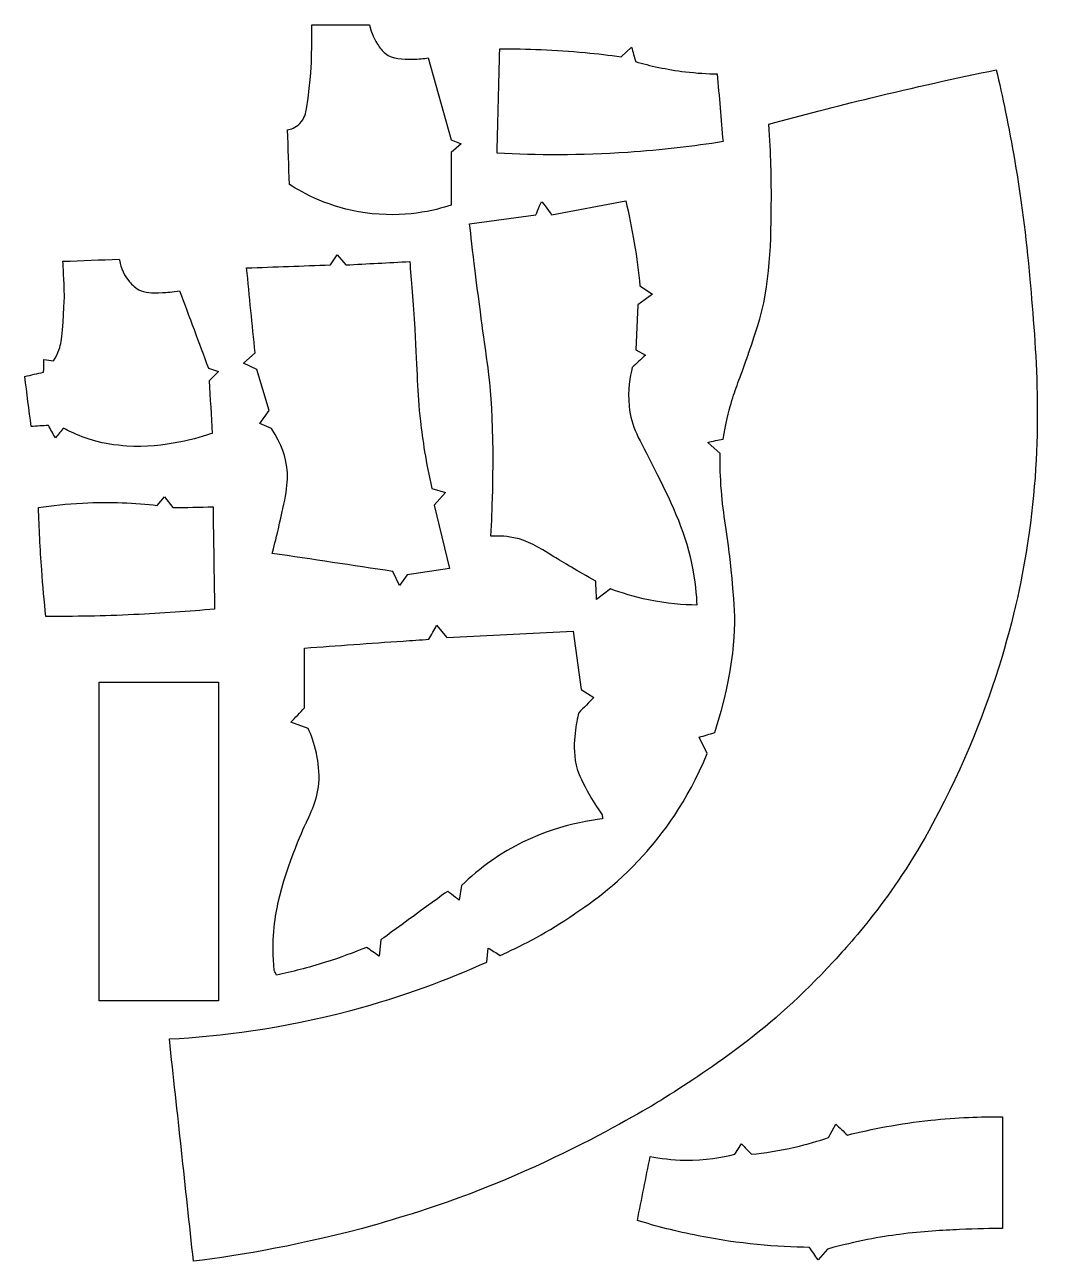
# Model space of a CAD drawing. Header units: millimetres. Extents: x 79 to 296, y -264 to -1.
import ezdxf

# ---------------------------------------------------------------- set-up
doc = ezdxf.new("R2010")
doc.units = ezdxf.units.MM
doc.header["$MEASUREMENT"] = 0
doc.layers.add('图层 1', color=7, linetype='Continuous', lineweight=0)

msp = doc.modelspace()

# ---------------------------------------------------------------- linework, layer by layer
at = {"layer": '图层 1', "color": 250, "lineweight": 25, "true_color": 0x231815}
msp.add_lwpolyline([(120.39, -208.45), (94.98, -208.45), (94.98, -140.71), (120.39, -140.71)], close=True, dxfattribs=at)
for points, knots in [([(164.91, -8.07), (163.98, -8.21), (162.91, -8.31), (161.74, -8.32), (159.32, -8.34), (157.43, -8.35), (155.82, -7.13), (155.08, -6.57), (154.68, -5.96), (154.15, -5.15), (153.11, -3.56), (152.66, -2.03), (152.45, -1.01), (148.37, -1.01), (144.29, -1.01), (140.22, -1.01), (140.21, -2.2), (140.18, -4.86), (140.14, -8.38), (140.14, -8.38), (140.09, -12.46), (139.04, -18.89), (138.92, -19.64), (138.68, -20.96), (137.63, -22.02), (136.76, -22.9), (135.69, -23.22), (135.04, -23.35), (135.17, -27.22), (135.3, -31.09), (135.43, -34.96), (138.38, -36.86), (143.9, -39.9), (151.5, -40.99), (159.76, -42.17), (166.38, -40.47), (169.77, -39.35), (169.77, -35.61), (169.77, -31.87), (169.77, -28.14), (169.77, -28.14), (171.89, -26.33), (171.89, -26.33), (171.89, -26.33), (169.77, -25.47), (169.77, -25.47), (169.77, -25.47), (164.91, -8.07), (164.91, -8.07)], [0, 0, 0, 0, 1, 1, 1, 2, 2, 2, 3, 3, 3, 4, 4, 4, 5, 5, 5, 6, 6, 6, 7, 7, 7, 8, 8, 8, 9, 9, 9, 10, 10, 10, 11, 11, 11, 12, 12, 12, 13, 13, 13, 14, 14, 14, 15, 15, 15, 16, 16, 16, 16]), ([(226.32, -11.46), (224.24, -11.43), (221.97, -11.3), (219.55, -11.01), (215.55, -10.53), (212, -9.73), (208.97, -8.85), (208.69, -7.82), (208.41, -6.8), (208.13, -5.77), (208.13, -5.77), (205.89, -7.81), (205.89, -7.81), (203.42, -7.47), (200.87, -7.18), (198.25, -6.94), (191.86, -6.34), (185.8, -6.1), (180.12, -6.11), (179.94, -13.5), (179.75, -20.9), (179.57, -28.29), (187.9, -28.76), (197.2, -28.81), (207.3, -28.14), (214.55, -27.65), (221.32, -26.85), (227.55, -25.86), (227.14, -21.06), (226.73, -16.26), (226.32, -11.46)], [0, 0, 0, 0, 1, 1, 1, 2, 2, 2, 3, 3, 3, 4, 4, 4, 5, 5, 5, 6, 6, 6, 7, 7, 7, 8, 8, 8, 9, 9, 9, 10, 10, 10, 10]), ([(177.69, -197.23), (177.69, -197.23), (177.35, -200.21), (177.35, -200.21), (169.27, -203.85), (159.6, -207.52), (148.45, -210.48), (133.85, -214.37), (120.69, -215.98), (109.93, -216.55), (111.64, -232.29), (113.34, -248.04), (115.05, -263.79), (125.21, -262.52), (138.4, -260.28), (153.47, -256.11), (153.47, -256.11), (154.8, -255.74), (157.08, -255.05), (157.08, -255.05), (161.9, -253.61), (166.42, -252.09), (193.28, -243.04), (215.32, -228.98), (215.32, -228.98), (225.26, -222.64), (237.75, -214.56), (250.91, -200.21), (254.04, -196.8), (263.58, -186.64), (272.08, -170.82), (285.67, -145.51), (290.59, -123.26), (292.6, -108.9), (295.59, -87.54), (294.06, -70), (292.75, -55.07), (291.15, -36.78), (288.2, -21.59), (285.61, -10.59), (276.99, -12.36), (268.13, -14.34), (259.06, -16.53), (251.6, -18.34), (244.33, -20.22), (237.27, -22.15), (237.74, -28.53), (237.84, -33.88), (237.82, -37.81), (237.78, -46.8), (237.69, -56.41), (234.88, -65.14), (233.97, -67.97), (232.94, -70.93), (232.94, -70.93), (230.96, -76.66), (230.24, -78.16), (229.27, -81.48), (228.78, -83.19), (228.1, -85.78), (227.55, -89.05), (226.48, -89.28), (225.41, -89.52), (224.33, -89.76), (224.33, -89.76), (226.92, -92.11), (226.92, -92.11), (226.91, -93.16), (226.92, -94.81), (227, -96.81), (227.26, -102.86), (228.01, -106.49), (228.78, -112.33), (228.78, -112.33), (229.34, -116.64), (229.87, -123.05), (230.38, -129.08), (230.05, -138.34), (225.8, -151.43), (224.7, -151.76), (223.6, -152.09), (222.51, -152.42), (222.51, -152.42), (224.18, -155.87), (224.18, -155.87), (219.99, -166.18), (214.51, -173.27), (210.66, -177.52), (204.67, -184.12), (198.78, -188.12), (194.99, -190.65), (189.36, -194.42), (184.2, -197.02), (180.2, -198.78), (179.36, -198.26), (178.53, -197.75), (177.69, -197.23)], [0, 0, 0, 0, 1, 1, 1, 2, 2, 2, 3, 3, 3, 4, 4, 4, 5, 5, 5, 6, 6, 6, 7, 7, 7, 8, 8, 8, 9, 9, 9, 10, 10, 10, 11, 11, 11, 12, 12, 12, 13, 13, 13, 14, 14, 14, 15, 15, 15, 16, 16, 16, 17, 17, 17, 18, 18, 18, 19, 19, 19, 20, 20, 20, 21, 21, 21, 22, 22, 22, 23, 23, 23, 24, 24, 24, 25, 25, 25, 26, 26, 26, 27, 27, 27, 28, 28, 28, 29, 29, 29, 30, 30, 30, 31, 31, 31, 32, 32, 32, 32]), ([(206.88, -38.43), (206.88, -38.43), (191.1, -41.39), (191.1, -41.39), (191.1, -41.39), (189.16, -38.59), (189, -38.64), (188.85, -38.69), (187.8, -41.39), (187.8, -41.39), (187.8, -41.39), (173.72, -43.35), (173.72, -43.35), (173.98, -45.63), (174.37, -49.1), (174.89, -53.33), (176.15, -63.57), (177.22, -70.88), (177.45, -72.56), (178.45, -79.66), (179.24, -91.05), (178.24, -109.72), (179.38, -109.64), (181.09, -109.61), (183.09, -110.02), (186.23, -110.65), (188.17, -111.95), (191.62, -114.06), (193.61, -115.27), (196.63, -117.08), (200.5, -119.26), (200.56, -120.56), (200.62, -121.87), (200.69, -123.18), (200.69, -123.18), (203.64, -120.9), (203.64, -120.9), (205.94, -121.76), (208.66, -122.59), (211.75, -123.23), (215.61, -124.02), (219.09, -124.31), (221.98, -124.35), (221.91, -122.38), (221.68, -119.24), (220.88, -115.47), (219.29, -108.02), (216.25, -101.9), (212.96, -95.34), (209.66, -88.79), (208.04, -86.64), (207.6, -82.07), (207.26, -78.65), (207.77, -75.77), (208.26, -73.84), (209.19, -72.97), (210.12, -72.09), (211.05, -71.21), (211.05, -71.21), (209.05, -70.08), (209.05, -70.08), (209.05, -70.08), (209.48, -60.55), (209.48, -60.55), (209.48, -60.55), (212.54, -58.28), (212.54, -58.28), (212.54, -58.28), (209.91, -56.52), (209.91, -56.52), (209.63, -53.63), (209.24, -50.57), (208.7, -47.34), (208.16, -44.18), (207.54, -41.2), (206.88, -38.43)], [0, 0, 0, 0, 1, 1, 1, 2, 2, 2, 3, 3, 3, 4, 4, 4, 5, 5, 5, 6, 6, 6, 7, 7, 7, 8, 8, 8, 9, 9, 9, 10, 10, 10, 11, 11, 11, 12, 12, 12, 13, 13, 13, 14, 14, 14, 15, 15, 15, 16, 16, 16, 17, 17, 17, 18, 18, 18, 19, 19, 19, 20, 20, 20, 21, 21, 21, 22, 22, 22, 23, 23, 23, 24, 24, 24, 25, 25, 25, 25]), ([(112.11, -57.57), (110.62, -57.81), (109.37, -57.9), (108.47, -57.93), (106.02, -58.01), (104.78, -58.04), (103.45, -57.34), (102.38, -56.77), (101.77, -56.01), (101.29, -55.42), (99.93, -53.72), (99.47, -51.92), (99.29, -50.83), (95.3, -50.98), (91.31, -51.13), (87.32, -51.28), (87.38, -52.46), (87.51, -55.12), (87.67, -58.64), (87.67, -58.64), (87.67, -58.64), (87.67, -58.64), (87.67, -58.64), (87.67, -58.64), (87.67, -58.64), (87.67, -58.64), (87.32, -65.98), (86.93, -68.33), (86.77, -69.33), (86.38, -70.78), (85.31, -72.46), (84.63, -72.37), (83.96, -72.28), (83.28, -72.19), (83.26, -73.08), (83.24, -73.97), (83.22, -74.86), (81.88, -75.16), (80.54, -75.45), (79.2, -75.75), (79.65, -79.3), (80.11, -82.86), (80.56, -86.41), (81.78, -86.32), (83, -86.24), (84.22, -86.15), (84.71, -87.03), (85.21, -87.92), (85.71, -88.8), (86.29, -88.11), (86.87, -87.42), (87.46, -86.72), (88.39, -87.25), (89.72, -87.92), (91.38, -88.56), (95.49, -90.13), (98.91, -90.4), (100.88, -90.54), (108.86, -91.1), (116.43, -88.73), (119.03, -87.86), (118.81, -84.12), (118.6, -80.39), (118.38, -76.66), (118.38, -76.66), (120.39, -74.74), (120.39, -74.74), (120.39, -74.74), (118.23, -74), (118.23, -74), (116.19, -68.53), (114.15, -63.05), (112.11, -57.57)], [0, 0, 0, 0, 1, 1, 1, 2, 2, 2, 3, 3, 3, 4, 4, 4, 5, 5, 5, 6, 6, 6, 7, 7, 7, 8, 8, 8, 9, 9, 9, 10, 10, 10, 11, 11, 11, 12, 12, 12, 13, 13, 13, 14, 14, 14, 15, 15, 15, 16, 16, 16, 17, 17, 17, 18, 18, 18, 19, 19, 19, 20, 20, 20, 21, 21, 21, 22, 22, 22, 23, 23, 23, 24, 24, 24, 24]), ([(160.99, -51.34), (156.47, -51.58), (151.95, -51.81), (147.43, -52.05), (147.43, -52.05), (145.55, -49.93), (145.55, -49.93), (145.55, -49.93), (144.14, -52.05), (144.14, -52.05), (138.2, -52.26), (132.27, -52.48), (126.34, -52.7), (126.94, -58.71), (127.54, -64.72), (128.14, -70.73), (128.14, -70.73), (125.71, -72.9), (125.71, -72.9), (125.71, -72.9), (128.54, -74.31), (128.54, -74.31), (128.54, -74.31), (131.12, -83.01), (131.12, -83.01), (131.12, -83.01), (129.16, -85.76), (129.16, -85.76), (129.16, -85.76), (131.59, -86.85), (131.59, -86.85), (133.93, -90.25), (134.64, -93.19), (134.89, -95.01), (135.34, -98.35), (134.6, -101.66), (133.08, -108.14), (132.56, -110.37), (132.08, -112.18), (131.75, -113.35), (140.3, -114.63), (148.84, -115.91), (157.39, -117.19), (157.39, -117.19), (158.8, -120.17), (158.8, -120.17), (158.8, -120.17), (160.44, -117.9), (160.44, -117.9), (160.44, -117.9), (169.46, -116.57), (169.46, -116.57), (169.46, -116.57), (166.17, -103.08), (166.17, -103.08), (166.17, -103.08), (168.6, -100.42), (168.6, -100.42), (168.6, -100.42), (165.7, -99.55), (165.7, -99.55), (164.42, -93.97), (163.7, -89.13), (163.27, -85.29), (162.53, -78.76), (162.62, -75.14), (162.06, -65.61), (161.73, -59.94), (161.33, -55.09), (160.99, -51.34)], [0, 0, 0, 0, 1, 1, 1, 2, 2, 2, 3, 3, 3, 4, 4, 4, 5, 5, 5, 6, 6, 6, 7, 7, 7, 8, 8, 8, 9, 9, 9, 10, 10, 10, 11, 11, 11, 12, 12, 12, 13, 13, 13, 14, 14, 14, 15, 15, 15, 16, 16, 16, 17, 17, 17, 18, 18, 18, 19, 19, 19, 20, 20, 20, 21, 21, 21, 22, 22, 22, 23, 23, 23, 23]), ([(119.21, -103.47), (116.36, -103.53), (113.51, -103.58), (110.66, -103.63), (110.66, -103.63), (108.86, -101.36), (108.86, -101.36), (108.86, -101.36), (107.37, -103.16), (107.37, -103.16), (102.76, -102.63), (97.41, -102.35), (91.48, -102.66), (88.12, -102.84), (85, -103.19), (82.13, -103.63), (82.25, -107.89), (82.47, -112.32), (82.8, -116.88), (83.05, -120.27), (83.35, -123.56), (83.69, -126.76), (89.66, -126.79), (95.9, -126.68), (102.4, -126.38), (108.34, -126.11), (114.05, -125.7), (119.52, -125.19), (119.42, -117.95), (119.31, -110.71), (119.21, -103.47)], [0, 0, 0, 0, 1, 1, 1, 2, 2, 2, 3, 3, 3, 4, 4, 4, 5, 5, 5, 6, 6, 6, 7, 7, 7, 8, 8, 8, 9, 9, 9, 10, 10, 10, 10]), ([(195.72, -129.89), (195.72, -129.89), (168.91, -131.23), (168.91, -131.23), (168.91, -131.23), (166.71, -128.64), (166.71, -128.64), (166.17, -129.63), (165.62, -130.63), (165.07, -131.62), (163.24, -131.74), (161.41, -131.86), (159.58, -131.98), (152.57, -132.46), (145.6, -132.96), (138.66, -133.48), (138.65, -137.71), (138.64, -141.95), (138.63, -146.18), (137.67, -147.21), (136.71, -148.23), (135.75, -149.26), (135.75, -149.26), (139.43, -150.59), (139.43, -150.59), (140.02, -151.87), (140.71, -153.65), (141.18, -155.84), (141.18, -155.84), (141.7, -158.29), (141.74, -160.57), (141.8, -164.95), (140.01, -168.46), (138.96, -170.66), (138.96, -170.66), (134.95, -179.12), (133, -187.75), (132.29, -190.93), (131.6, -195.75), (132.22, -202.02), (132.38, -202.33), (132.53, -202.64), (132.69, -202.96), (135.9, -202.29), (139.4, -201.41), (143.1, -200.25), (146.26, -199.25), (149.17, -198.17), (151.82, -197.08), (152.71, -197.71), (153.6, -198.33), (154.48, -198.96), (154.48, -198.96), (154.86, -195.49), (154.86, -195.49), (154.86, -195.49), (169.09, -185.08), (169.09, -185.16), (169.09, -185.24), (171.52, -187.04), (171.52, -187.04), (171.52, -187.04), (172.02, -183.96), (172.02, -183.96), (173.82, -182.18), (175.95, -180.35), (178.45, -178.6), (187.18, -172.5), (196.11, -170.49), (201.95, -169.76), (201.93, -169.47), (201.9, -169.18), (201.87, -168.89), (201.18, -167.93), (200.24, -166.53), (199.25, -164.78), (197.77, -162.17), (196.9, -160.63), (196.38, -158.38), (195.73, -155.64), (195.95, -153.36), (196.11, -151.61), (196.28, -149.81), (196.61, -148.32), (196.9, -147.24), (197.98, -146.15), (199.06, -145.05), (200.14, -143.95), (200.14, -143.95), (197.39, -142.31), (197.39, -142.31), (197.39, -142.31), (195.72, -129.89), (195.72, -129.89)], [0, 0, 0, 0, 1, 1, 1, 2, 2, 2, 3, 3, 3, 4, 4, 4, 5, 5, 5, 6, 6, 6, 7, 7, 7, 8, 8, 8, 9, 9, 9, 10, 10, 10, 11, 11, 11, 12, 12, 12, 13, 13, 13, 14, 14, 14, 15, 15, 15, 16, 16, 16, 17, 17, 17, 18, 18, 18, 19, 19, 19, 20, 20, 20, 21, 21, 21, 22, 22, 22, 23, 23, 23, 24, 24, 24, 25, 25, 25, 26, 26, 26, 27, 27, 27, 28, 28, 28, 29, 29, 29, 30, 30, 30, 31, 31, 31, 31]), ([(286.96, -256.83), (286.96, -248.93), (286.96, -241.02), (286.95, -233.12), (282.37, -233.05), (277.25, -233.23), (271.69, -233.82), (265.04, -234.53), (259.09, -235.69), (253.97, -236.98), (253.15, -236.2), (252.32, -235.41), (251.5, -234.63), (251.5, -234.63), (249.97, -237.49), (249.97, -237.49), (247.82, -238.22), (245.44, -238.93), (242.84, -239.53), (239.48, -240.31), (236.37, -240.78), (233.59, -241.06), (232.89, -240.31), (232.2, -239.57), (231.51, -238.82), (231.51, -238.82), (230.06, -241.06), (230.06, -241.06), (227.36, -241.75), (223.77, -242.37), (219.53, -242.31), (216.67, -242.27), (214.16, -241.93), (212.08, -241.5), (211.17, -246.04), (210.27, -250.59), (209.36, -255.13), (213.3, -256.34), (217.62, -257.46), (222.3, -258.38), (231.06, -260.12), (239.06, -260.76), (245.93, -260.85), (246.53, -261.73), (247.13, -262.6), (247.74, -263.48), (247.74, -263.48), (249.77, -261.21), (249.77, -261.21), (255.9, -259.49), (261.14, -258.59), (265.06, -258.07), (270.04, -257.41), (274.25, -257.22), (277.76, -257.05), (281.48, -256.87), (284.62, -256.83), (286.96, -256.83)], [0, 0, 0, 0, 1, 1, 1, 2, 2, 2, 3, 3, 3, 4, 4, 4, 5, 5, 5, 6, 6, 6, 7, 7, 7, 8, 8, 8, 9, 9, 9, 10, 10, 10, 11, 11, 11, 12, 12, 12, 13, 13, 13, 14, 14, 14, 15, 15, 15, 16, 16, 16, 17, 17, 17, 18, 18, 18, 19, 19, 19, 19])]:
    msp.add_open_spline(points, degree=3, knots=knots, dxfattribs=at)

doc.saveas('drawing.dxf')
